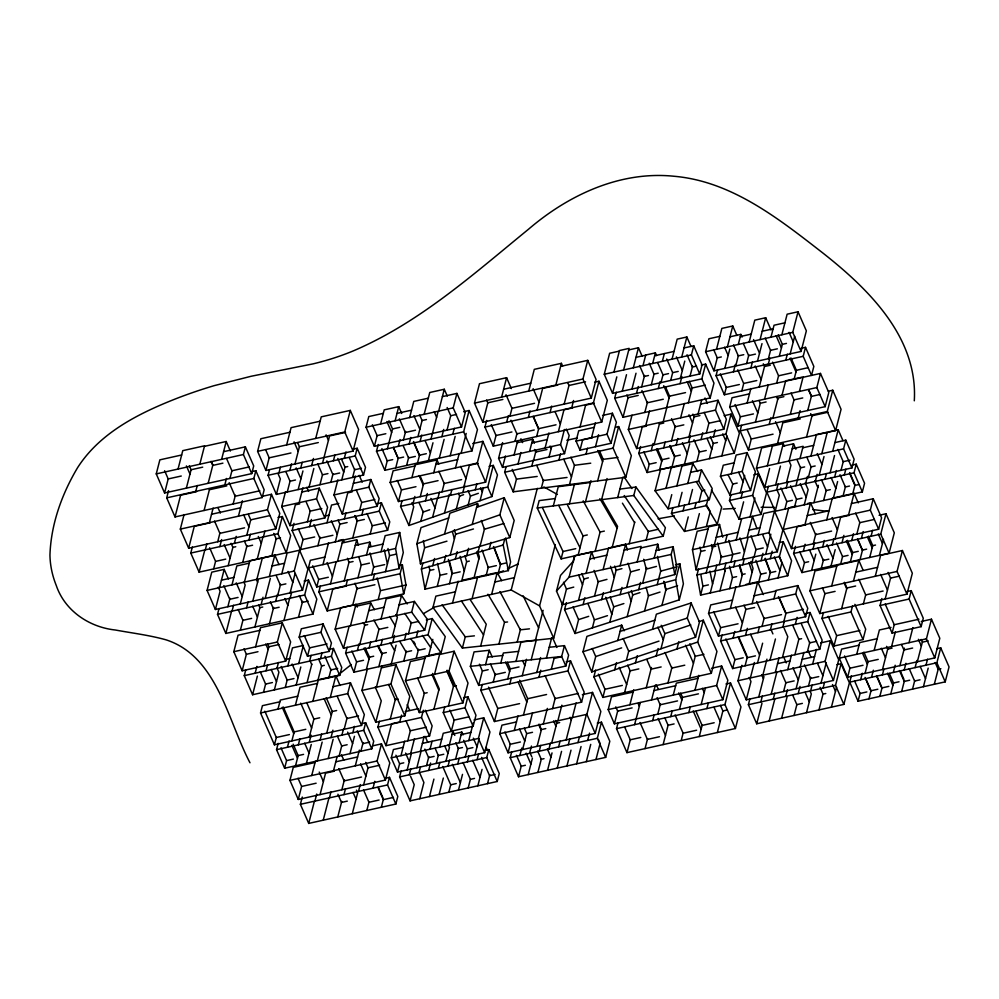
<?xml version="1.0" encoding="UTF-8"?>
<svg xmlns="http://www.w3.org/2000/svg" width="999" height="999" viewBox="0 0 999 999"><rect width="100%" height="100%" fill="white"/><g stroke="black" fill="none" stroke-linecap="round" stroke-linejoin="round"><path stroke-width="1.5" d="M223.589 451.685L245.379 446.84L253.709 465.921L251.736 473.613L164.585 492.994L156.256 473.901L159.865 459.84L181.656 454.995M164.585 492.994L168.194 478.933L164.623 470.741M251.486 471.69L255.844 470.716L264.173 489.797L262.175 497.564L175.025 516.945L166.708 497.852L168.569 490.621M178.047 469.055L182.767 450.649L204.558 445.804L199.825 464.21M175.025 516.945L180.607 495.229L196.591 491.67M186.363 488.149L191.096 469.742L189.31 465.646M262.737 496.228L271.453 494.293L279.782 513.386L275.811 528.821L188.661 548.201L180.332 529.108L184.078 514.547M195.754 491.396L197.278 485.477M188.661 548.201L194.281 526.348L210.252 522.789M208.154 483.304L212.887 464.897L211.688 462.162M277.984 517.494L282.342 516.533L290.672 535.614L286.263 552.772L199.113 572.152L190.784 553.071L192.332 547.065M204.083 510.489L209.653 488.761M221.616 459.365L226.211 441.496L204.42 446.341M209.39 522.652L213.124 508.079M199.113 572.152L204.508 551.161M205.307 549.837L206.855 543.806M224.8 484.94L226.461 478.471M229.945 478.459L231.918 470.766L226.561 458.504M217.72 541.733L219.955 532.991M281.78 573.788L287.113 552.984L299.563 550.212L307.892 569.305L302.547 590.109L215.397 609.49L207.08 590.409L211.763 572.152L224.213 569.38L228.371 578.921M213.636 568.918L215.572 561.388L209.628 547.752M219.842 546.603L221.641 539.56M251.736 473.613L243.406 454.52L245.379 446.84M233.129 504.02L235.414 495.142M219.53 587.637L224.213 569.38M238.436 516.196L242.395 500.761M215.397 609.49L220.092 591.233L218.306 587.15M228.159 565.696L232.867 547.377L231.081 543.294M315.709 438.436L321.241 416.858L350.299 410.402L358.616 429.495L353.084 451.073L265.934 470.454L257.605 451.361L260.851 438.736L289.897 432.28M234.365 543.381L236.176 536.338M304.133 581.056L308.491 580.094L316.82 599.175L312.999 614.06L225.849 633.441L217.52 614.36L219.018 608.553M262.175 497.564L253.858 478.471L255.844 470.716M231.98 584.865L236.838 565.933L249.288 563.174M227.847 606.718L230.02 598.301M246.765 535.277L250.724 519.842L248.351 514.385M265.934 470.454L269.168 457.829L265.609 449.637M242.695 562.462L247.028 545.566M248.888 540.147L250.387 534.328M225.849 633.441L231.443 611.65M232.055 611.126L233.541 605.319M353.097 449.15L357.18 448.251L365.509 467.332L363.524 475.024L276.386 494.405L268.057 475.312L269.493 469.692M244.43 582.092L249.9 560.764L274.837 555.107L278.996 564.647M240.297 603.958L245.167 585.027L243.968 582.305M275.811 528.821L267.482 509.727L271.453 494.293M278.946 472.889L280.394 467.27M257.218 559.228L262.812 537.412M286.651 444.905L291.084 427.659L320.13 421.203M255.594 646.852L260.514 627.684L282.305 622.839L290.634 641.932L285.714 661.088L242.133 670.791L233.816 651.698L238.049 635.214L259.827 630.369M263.411 536.913L264.91 531.093M240.372 630.219L242.982 620.042M246.578 607.904L248.102 601.96M276.386 494.405L280.344 478.946L277.972 473.501M256.88 579.333L262.387 557.879M252.747 601.186L258.229 579.845M289.835 470.467L291.571 463.748M301.848 492.057L319.28 488.174L327.61 507.267L324.875 517.907L290.01 525.661L281.693 506.568L285.514 491.695M287.275 491.983L290.16 480.744M294.98 463.986L299.4 446.753L297.627 442.657M242.133 670.791L246.366 654.295L243.993 648.838M271.74 556.006L276.224 538.536M286.263 552.772L277.934 533.691L282.342 516.533M254.895 626.985L259.865 607.667L258.666 604.944M261.101 604.67L263.012 597.24M269.33 576.56L274.837 555.107M329.345 649.325L333.429 648.426L341.758 667.507L339.735 675.361L252.585 694.742L244.256 675.649L245.729 669.917M265.197 598.413L270.342 578.396M300.736 468.044L302.21 462.312M298.164 489.56L302.947 470.954M290.01 525.661L295.367 504.832L299.725 503.858M255.157 673.226L256.918 666.358M299.113 502.697L302.934 487.812M377.073 503.746L381.431 502.784L389.76 521.865L387.612 530.232L300.462 549.612L292.133 530.531L293.981 523.339M269.43 623.751L273.626 607.404M275.624 601.435L277.397 594.517M277.647 595.654L280.594 584.203M252.585 694.742L257.38 676.098M311.626 465.621L313.474 458.454M309.066 487.137L313.848 468.494M263.923 665.946L268.843 646.778L267.657 644.055M266.046 670.804L267.557 664.934M302.547 590.109L294.23 571.028L299.563 550.212M263.486 692.319L265.697 683.716M307.442 521.778L310.177 511.138L306.019 501.598M322.527 463.199L329.57 435.951L345.554 432.392M300.462 549.612L303.047 539.56L298.289 528.646M285.714 661.088L277.385 642.007L282.305 622.839M290.097 592.882L295.067 573.563M283.953 620.529L289.56 598.676M333.042 686.688L350.474 682.816L364.348 714.635L361.576 725.424L274.425 744.804L260.552 712.986L262.425 705.669L279.857 701.798M290.147 598.214L291.683 592.257M319.955 484.715L322.527 474.675M324.875 517.907L316.546 498.813L319.28 488.174M309.565 526.648L311.413 519.468M276.948 668.381L278.459 662.474M274.375 689.897L278.908 672.252L277.123 668.169M333.416 460.776L334.865 455.144M381.044 551.71L385.164 535.676L399.687 532.455L403.296 552.584L399.175 568.618L316.745 586.95L308.429 567.869L310.364 560.302L324.887 557.08M330.844 482.292L333.029 473.788M353.084 451.073L344.755 431.98L350.299 410.402M298.476 617.295L302.585 601.273M312.999 614.06L304.67 594.979L308.491 580.094M317.894 545.741L320.105 537.112M287.837 665.958L292.482 647.876L303.371 645.454L298.726 663.536M277.984 709.115L280.294 700.087L297.727 696.216M353.384 483.366L370.816 479.495L379.145 498.576L377.16 506.281L342.307 514.035L333.978 494.942L337.862 479.832M326.998 522.777L331.543 505.057L338.811 503.446M285.264 687.474L287.163 680.094L281.219 666.458M344.305 458.354L345.954 451.948M299.176 637.162L301.336 628.771L323.114 623.925L331.443 643.006L329.283 651.398L307.505 656.243L299.176 637.162L320.966 632.317L323.114 623.925M341.745 479.87L345.005 467.182L341.433 459.003M274.425 744.804L276.311 737.487L264.847 711.201M316.745 586.95L318.693 579.395L312.749 565.759M322.952 564.635L328.571 542.719M361.563 723.613L365.646 722.702L373.726 741.233L371.778 748.813L284.628 768.206L276.548 749.675L278.172 743.343M399.375 565.509L402.385 564.835L405.994 584.977L403.696 593.893L327.197 610.913L318.868 591.82L320.367 586.001M296.166 685.052L300.811 666.97M363.524 475.024L355.207 455.931L357.18 448.251M342.307 514.035L347.739 492.882L352.098 491.908M335.327 541.858L339.872 524.15L338.087 520.054M352.635 477.447L354.807 468.993M442.395 396.628L456.918 393.394L465.247 412.475L461.526 426.948L374.375 446.328L366.059 427.247L368.793 416.558L383.316 413.336M307.505 656.243L309.653 647.851L304.308 635.576M295.404 705.244L300.025 687.262L317.457 683.391M351.411 491.071L355.282 475.961M344.43 518.893L345.941 512.999M287.45 747.252L289.073 740.921M309.628 661.113L311.101 655.369M330.494 583.903L336.114 561.987M337.475 561.401L343.107 539.485L344.068 542.27M284.628 768.206L286.576 760.614L280.981 747.789M291.858 740.933L294.181 731.905L283.316 707.005M307.055 682.629L311.85 663.935M327.197 610.913L332.804 589.073L346.303 586.076M374.375 446.328L377.123 435.651L372.365 424.737M380.582 424.013L384.215 409.865L398.738 406.643L401.71 413.461M298.339 744.829L299.837 739.01M320.517 658.691L321.978 652.996M372.764 745.816L381.481 743.88L389.81 762.961L385.414 780.069L298.264 799.45L289.935 780.369L293.281 767.357L315.072 762.512M359.727 510.152L361.713 502.46L356.356 490.184M352.747 537.986L357.305 520.267M295.529 765.783L298.139 755.594L293.169 744.193M463.673 411.725L469.118 410.514L477.447 429.607L471.978 450.899L384.827 470.292L376.498 451.198L378.234 444.455M317.944 680.207L321.641 665.834M312.837 701.36L318.406 679.695M344.23 580.844L349.101 561.85M377.16 506.281L368.843 487.187L370.816 479.495M361.863 515.022L363.311 509.378M351.998 558.179L356.718 539.772L342.195 543.006M345.954 585.801L347.49 579.807M399.113 604.832L414.41 601.423L427.46 619.467L424.712 630.182L343.494 648.251L335.164 629.158L340.634 607.817L355.944 604.42L357.267 607.117M309.29 737.05L313.898 719.08L306.656 702.484M309.228 742.407L311.089 735.152M339.735 675.361L331.406 656.268L333.429 648.426M306.418 763.348L311.263 744.492M387.4 448.776L392.532 428.958L388.973 420.779M328.846 677.784L331.044 669.23M395.104 420.779L398.738 406.643M298.264 799.45L301.611 786.45L298.039 778.271M384.827 470.292L387.25 460.839L381.905 448.563M357.967 577.784L361.251 564.984L358.691 556.58M385.127 778.308L389.485 777.347L397.814 796.428L395.866 804.033L308.716 823.413L300.387 804.32L302.26 797.04M370.179 534.103L372.352 525.636M352.697 605.232L357.18 587.774M366.521 554.944L369.817 542.145L355.282 545.367M330.269 697.489L335.839 675.811L319.855 679.37M343.494 648.251L348.963 626.91M320.13 739.984L321.653 734.053M387.612 530.232L379.283 511.151L381.431 502.784M311.725 775.524L315.397 761.201M350.462 625.761L355.944 604.42M317.307 760.926L322.153 742.07M398.289 446.353L400.05 439.523M426.311 619.88L432.205 618.568L445.254 636.613L441.083 652.822L353.933 672.202L345.617 653.109L347.128 647.19M472.689 443.618L482.867 441.358L491.183 460.452L485.614 482.155L398.464 501.535L390.134 482.455L393.119 470.829L414.91 465.984M326.723 733.179L332.28 711.5L326.248 697.677M395.729 467.869L398.176 458.304L393.419 447.402M403.434 439.872L405.606 431.381M409.627 417.557L413.773 401.423L428.296 398.189M371.703 574.737L373.888 566.196M308.716 823.413L314.323 801.56M314.91 801.086L316.733 794.03M331.019 737.562L332.917 730.144M373.027 579.782L374.563 573.788M328.209 758.503L333.154 739.235M409.19 443.931L410.851 437.425M320.055 794.605L325.562 773.139L334.278 771.203M357.392 650.499L359.141 643.668M359.727 644.63L364.847 624.725M365.759 622.352L370.729 602.996L355.432 606.393M361.576 725.424L347.702 693.606L350.474 682.816M406.618 465.447L408.716 457.242M353.933 672.202L356.593 661.837L351.835 650.936M398.464 501.535L401.448 489.922L397.277 480.382M417.957 436.638L422.09 420.517L419.717 415.06M341.908 735.139L343.394 729.345M489.135 466.321L493.294 465.397L497.452 474.937L491.895 496.565L408.916 525.499L400.587 506.406L402.06 500.661M424.15 414.323L429.757 392.495L444.28 389.26L447.252 396.079M333.516 770.679L337.187 756.355M344.143 729.295L347.115 717.744M378.196 599.562L380.507 590.584M385.439 571.678L389.56 555.644L387.987 548.513M339.098 756.081L341.77 745.704M420.079 441.508L421.753 435.002M323.239 820.179L328.846 798.326M329.445 797.864L330.931 792.057M411.925 477.609L415.209 464.785L437 459.94L438.786 464.036M369.155 647.876L370.666 642.02M399.175 568.618L395.579 548.488L399.687 532.455M417.507 463.024L419.518 455.207L413.574 441.57M366.383 669.43L369.543 657.155L365.035 647.689M381.381 667.894L395.904 664.672L409.79 696.49L404.832 715.808L375.774 722.265L361.9 690.446L367.395 669.055M381.056 618.955L386.226 598.838L401.523 595.441L407.167 603.958M375.974 641.021L379.033 629.108M352.809 732.717L354.433 726.385M413.037 503.633L414.885 496.453M350 753.658L354.458 736.3M430.969 439.085L438.086 411.576M408.916 525.499L413.711 506.818L411.925 502.722M438.673 411.089L444.28 389.26M341.845 789.759L344.418 779.744M380.931 645.254L382.442 639.397M428.409 460.601L432.979 442.782M403.696 593.893L400.099 573.751L402.385 564.835M337.762 816.945L341.758 801.41M420.254 496.69L423.539 483.878L419.98 475.699M343.968 794.63L345.492 788.686M378.833 666.658L382.217 653.496L378.072 645.441M371.778 748.813L363.698 730.294L365.646 722.702M355.307 765.833L359.328 750.149M376.423 687.225L381.918 665.834M360.889 751.236L363.112 742.557M425.487 500.874L427.372 493.506M441.87 436.663L443.718 429.433M396.366 615.546L401.523 595.441M420.766 521.366L423.351 511.301M433.716 472.764L437 459.94M392.22 637.412L397.39 617.295L395.791 614.66M476.598 507.342L504.258 497.702L514.185 520.479L509.79 537.587L420.479 563.886L416.87 543.743L421.016 527.609L448.676 517.969M439.298 458.166L444.118 439.385M447.003 430.182L450.736 415.621M392.707 642.632L394.568 635.439M461.526 426.948L453.209 407.867L456.918 393.394M352.285 813.723L357.642 792.894L356.443 790.159M375.774 722.265L381.268 700.873L375.237 687.05M358.491 791.395L360.252 784.552M391.283 663.898L396.091 645.167M452.759 434.24L454.283 428.296M425.299 710.252L432.142 725.923L429.558 735.963L385.976 745.666L377.897 727.135L379.395 721.29M363.624 784.914L368.019 767.806L365.646 762.362M420.479 563.886L424.625 547.752L423.339 540.559M432.617 517.232L437.537 498.076M437.937 498.101L439.448 492.207M404.832 715.808L390.946 683.99L395.904 664.672M450.187 455.744L455.157 436.426M505.719 537.899L510.576 562L508.354 570.616L425 589.16L421.391 569.018L422.877 563.249M442.033 491.845L444.23 483.304M404.483 640.022L406.206 633.304M424.712 630.182L411.663 612.15L414.41 601.423M408.466 633.791L411.413 622.302M385.414 780.069L377.085 760.988L381.481 743.88M403.733 661.126L406.331 651.036M471.978 450.899L463.648 431.818L469.118 410.514M366.82 810.489L369.106 801.56M390.297 719.043L395.429 699.075M373.014 788.174L374.775 781.318M455.494 467.919L459.215 453.446M444.48 513.099L449.3 494.343M425 589.16L429.807 570.404L429.046 566.096M385.976 745.666L391.608 723.763L400.324 721.827M461.088 453.321L466.196 433.441M450.387 495.329L451.873 489.56M432.717 565.696L434.565 558.491M560.626 366.383L587.737 360.352L596.066 379.445L591.283 398.089L482.829 422.215L474.5 403.121L479.483 383.716L506.605 377.684L511.363 388.599M416.258 637.399L417.982 630.681M439.61 654.482L454.133 651.248L468.019 683.066L462.924 702.884L419.355 712.574L405.469 680.756L410.402 661.55L424.937 658.316M444.53 534.103L449.9 513.211L477.559 503.571L478.608 506.481M399.687 722.289L401.536 715.109M416.183 658.353L418.531 649.213M474.063 719.954L483.741 717.794L489.947 732.017L484.64 752.672L397.49 772.052L391.283 757.829L393.419 749.537L403.097 747.389M456.331 508.966L459.665 495.979M437.225 586.438L440.184 574.9M444.031 562.375L445.816 555.394M381.343 807.254L383.454 799.038M562.912 602.372L553.696 638.249L462.387 648.076L432.967 607.404L435.851 596.153L455.407 591.808M463.823 487L469.405 465.297L478.121 463.349M395.866 804.033L387.537 784.939L389.485 777.347M462.837 492.569L464.672 485.389M441.083 652.822L428.034 634.777L432.205 618.568M482.829 422.215L487.812 402.797L486.625 400.075M450.249 555.119L455.619 534.228L454.395 529.72M420.005 677.534L425.312 656.842L439.835 653.608L434.528 674.3M594.642 382.217L598.975 381.243L607.305 400.337L601.723 422.053L493.281 446.166L484.952 427.085L486.663 420.417M400.974 755.669L404.707 741.146M397.49 772.052L399.625 763.76L395.904 755.232M485.614 482.155L477.285 463.074L482.867 441.358M428.633 655.581L432.804 639.372M468.194 504.832L470.442 496.066L468.056 490.621M407.767 740.821L410.389 730.594M455.344 559.053L457.242 551.635M484.652 750.499L488.811 749.575L499.263 773.526L497.215 781.493L410.065 800.873L399.612 776.91L401.123 771.028M449.45 583.716L452.322 572.539M475.287 489.797L476.785 483.953M419.355 712.574L424.288 693.356L417.644 678.146M501.61 397.09L506.605 377.684M410.651 753.521L414.485 738.623M407.18 769.892L411.276 753.92M429.558 735.963L421.478 717.444L423.314 710.264M472.202 524.463L477.559 503.571M452.522 603.059L458.141 581.193M493.281 446.166L496.016 435.502L491.258 424.6M409.303 774.762L410.814 768.88M480.044 500.699L483.379 487.724M466.658 555.744L468.556 548.314M461.675 581.006L466.633 561.7L464.935 555.856M491.895 496.565L487.737 487.025L493.294 465.397M420.342 751.373L424.163 736.463M416.858 767.744L421.066 751.348M506.643 422.252L508.354 415.596M410.065 800.873L414.223 784.69L410.527 776.235M433.878 709.34L439.185 688.661L432.555 673.438M566.333 429.058L569.155 435.527L564.51 453.608L502.534 467.395L498.588 458.329L502.622 442.594M509.94 416.183L511.963 408.329L506.006 394.705M418.981 772.602L420.479 766.782M477.972 552.422L479.807 545.292M480.019 546.353L484.615 528.446M462.924 702.884L449.051 671.066L454.133 651.248M430.02 749.213L432.067 741.258M473.901 578.284L479.395 556.893L477.584 551.261M502.534 467.395L505.482 455.944M426.548 765.584L428.833 756.643M419.742 798.713L423.901 782.529L419.605 772.664M472.077 598.713L477.697 576.835L462.649 580.182M615.634 427.247L618.643 426.573L631.343 455.694L625.811 477.26L513.199 491.833L504.657 472.265L506.106 466.62M463.524 697.714L467.869 696.753L475.961 715.272L473.126 726.273L451.348 731.118L443.269 712.599L444.68 707.092M428.671 770.454L430.581 763.011M514.972 441.346L517.02 433.354M462.387 648.076L465.272 636.825L442.095 604.782M528.733 391.071L534.303 369.343L561.413 363.324L562.612 366.046M448.401 706.118L453.708 685.426M489.285 549.1L491.021 542.332M514.085 454.895L517.757 440.584M439.71 747.065L443.244 733.278L452.922 731.131L454.782 735.401M509.79 537.587L499.862 514.822L504.258 497.702M436.226 763.436L438.274 755.469L435.164 748.363M429.433 796.565L433.916 779.095M486.126 575.561L488.324 567.007M528.334 417.432L530.019 410.876M438.349 768.306L439.885 762.337M518.031 463.948L520.966 452.497M451.348 731.118L454.17 720.117L449.812 710.139M513.199 491.833L516.458 479.133L512.187 469.355M449.388 744.904L452.922 731.131M445.904 761.275L449.45 747.502L448.201 744.655M549.225 647.277L564.447 645.641L568.606 655.182L565.821 666.033L478.671 685.414L470.354 666.333L474.05 651.91L489.273 650.274L492.207 657.005M537.05 410.152L542.632 388.436L557.692 385.09M439.11 794.405L443.319 778.046M508.354 570.616L503.196 545.017L504.67 539.273M491.645 594.355L497.252 572.514L501.623 580.706M448.027 766.146L449.562 760.177M498.351 572.839L500.561 564.223L494.168 547.464M529.57 451.448L532.704 439.26L517.207 442.707M480.644 646.116L486.263 624.25L470.067 599.45M473.126 726.273L465.047 707.754L467.869 696.753M536.663 436.526L538.673 428.658L533.329 416.383M459.078 742.756L461.813 732.092L452.122 734.253M455.594 759.128L458.416 748.101M531.78 466.233L533.416 459.84M533.528 460.502L535.951 451.036M448.801 792.257L450.711 784.802L442.719 766.483M457.717 763.998L459.19 758.253M478.671 685.414L482.38 670.991L479.408 664.185M555.844 385.04L561.413 363.324M550.024 412.612L551.71 406.056M485.564 664.697L489.273 650.274M566.171 661.837L570.529 660.863L584.165 692.12L581.58 702.16L494.43 721.54L480.794 690.284L482.292 684.477M468.756 740.596L473.301 722.901M465.272 756.967L467.37 748.838L463.648 740.296M545.067 448.002L548.938 432.929M458.479 790.097L462.512 774.387M432.967 607.404L511.201 590.009L537.3 488.374M467.395 761.837L468.931 755.868M498.913 644.143L504.532 622.277L487.949 594.243M549.013 457.055L551.723 446.503M541.358 488.186L543.531 479.732M619.867 489.098L635.951 487.025L665.384 527.697L663.199 536.188L561.113 558.891L537.25 508.004L539.148 500.624L555.232 498.538M564.173 404.12L569.005 385.302M484.64 752.672L478.434 738.448L483.741 717.794M493.194 682.192L495.417 673.538M474.962 754.819L479.12 738.598M558.354 431.693L563.96 409.815L572.639 407.892M468.169 787.949L470.379 779.345L462.999 762.437M500.786 663.049L503.371 652.996L518.581 651.36M477.085 759.69L478.621 753.721M564.51 453.608L560.551 444.555L564.423 429.483M571.715 407.779L573.588 400.487M558.891 460.202L560.526 453.821M477.847 785.801L482.067 769.367M494.43 721.54L497.789 708.466L488.499 687.15M591.283 398.089L582.954 379.008L587.737 360.352M497.215 781.493L486.763 757.529L488.811 749.575M507.729 678.958L510.302 668.905L507.417 662.275M517.17 642.182L520.541 629.07M553.334 505.919L558.266 486.725L590.459 482.467M509.852 683.828L511.376 677.871M516.008 661.413L520.991 641.995L536.213 640.347M582.342 694.68L592.519 692.407L600.836 711.5L595.217 733.416L508.066 752.796L499.737 733.703L501.923 725.174L516.458 721.952M487.537 783.641L489.835 774.687M602.559 415.434L612.424 413.236L616.371 422.302L610.988 443.281L580.007 450.162L576.048 441.108L578.696 430.819L594.18 427.372M580.044 426.873L585.651 404.995M569.505 484.54L574.45 465.297L570.904 457.18M553.696 638.249L539.572 605.869L555.307 544.592M580.007 450.162L582.642 439.885L592.507 437.687M522.252 675.724L526.473 659.29M601.723 422.053L593.406 402.959L598.975 381.243M569.418 503.833L574.375 484.552M535.439 640.209L543.106 610.314M684.053 347.952L693.743 345.791L702.06 364.885L699.725 373.976L612.574 393.356L604.258 374.275L609.64 353.271L619.33 351.111M531.218 659.777L536.438 639.447M508.066 752.796L510.252 744.267L504.907 731.992M514.26 730.481L517.994 715.971M586.001 454.17L587.524 448.251M591.545 437.662L595.392 422.677M597.315 723.114L601.473 722.19L609.802 741.27L605.669 757.367L518.518 776.747L510.189 757.667L511.738 751.635M561.113 558.891L563.011 551.51L542.37 507.504M523.476 715.084L527.684 698.701L519.63 680.232M656.131 550.461L673.151 546.678L676.76 566.82L674.762 574.575L562.449 604.732L556.493 591.096L560.526 575.424L573.101 561.463M536.775 672.502L540.609 657.554M613.935 372.115L619.48 350.537L629.158 348.376L623.613 369.967M595.491 446.715L598.576 434.74M538.898 677.359L540.734 670.192M612.574 393.356L616.82 376.86M519.867 755.506L521.79 748.064M585.514 501.76L590.933 480.631M522.589 749.562L526.685 733.603L524.313 728.146M546.441 658.129L551.66 637.812M528.783 727.247L532.517 712.737M701.286 365.047L705.644 364.073L713.973 383.154L710.177 397.927L623.026 417.307L614.697 398.226L616.246 392.195M556.493 591.096L569.08 577.135L574.575 555.731L591.583 551.947L594.23 559.065M573.276 562.025L574.8 556.043M562.449 604.732L566.47 589.06L563.498 582.242M518.518 776.747L521.216 766.208L516.458 755.294M610.988 443.281L607.03 434.215L612.424 413.236M578.134 555.107L583.054 535.901L567.22 504.483M675.511 564.86L679.795 563.711L683.391 583.853L679.283 599.85L574.999 633.503L564.572 609.59L566.358 602.647M597.664 480.906L603.196 459.34L599.512 450.899M622.265 391.208L626.498 374.7M529.557 753.358L531.431 746.053M551.298 669.268L554.283 657.654M528.196 774.6L532.405 758.204M633.304 367.807L638.448 347.752L628.771 349.912M625.811 477.26L613.111 448.139L618.643 426.573M537.112 746.34L541.421 729.57L539.035 724.113M543.319 724.013L547.327 708.403M601.598 499.675L607.017 478.546M565.821 666.033L561.663 656.493L564.447 645.641M623.026 417.307L628.059 397.702L626.873 394.98M631.942 389.048L636.013 373.226M539.235 751.198L540.734 745.354M578.496 600.424L583.99 579.02L581.768 573.538M586.088 573.351L591.583 551.947M552.534 708.616L555.207 698.201M537.887 772.439L541.321 759.028M595.142 551.323L600.087 532.03L604.345 531.093M642.981 365.659L645.716 355.032L655.394 352.884L656.58 355.607M636.488 393.381L638.261 386.476M574.999 633.503L578.571 619.605L573.039 606.955M583.091 604.607L584.877 597.664M700.586 404.145L718.006 400.262L726.335 419.355L723.813 429.183L636.663 448.563L628.334 429.483L632.017 415.159M581.58 702.16L567.944 670.903L570.529 660.863M641.633 386.9L644.567 375.437M548.926 749.05L550.412 743.256M551.635 743.106L556.743 723.226L555.556 720.504M557.842 720.791L561.85 705.169M547.564 770.291L552.035 752.896M617.682 497.589L622.926 477.185M652.672 363.499L655.394 352.884M594.53 596.116L598.226 581.73L594.005 570.354M603.109 569.567L608.641 547.976M652.484 629.32L656.368 614.173L691.133 602.959L699.462 622.04L695.579 637.187L591.77 671.94L582.966 651.76L586.913 636.375L621.678 625.149L624.138 630.819M651.311 384.74L654.033 374.126L658.191 373.201M558.603 746.89L560.089 741.133M644.817 412.462L647.527 401.91M636.663 448.563L642.182 427.085L646.54 426.111M612.162 547.539L617.582 526.411L601.91 499.488M592.382 627.896L594.517 619.555M557.242 768.131L561.563 751.335M724.125 415.684L731.043 414.148L739.372 433.241L734.265 453.134L647.115 472.527L638.786 453.434L640.571 446.503M645.766 425.599L649.562 410.826M662.349 361.351L664.347 353.571M601.61 599.625L603.408 592.607M566.171 739.872L571.665 718.456M572.365 717.557L576.111 702.946M658.279 388.536L660.052 381.63M661.001 382.592L663.036 374.625M568.294 744.742L569.767 738.973M663.199 536.188L633.778 495.504L635.951 487.025M610.576 591.808L616.121 570.217L614.722 566.046M566.933 765.983L571.003 750.137M672.04 359.19L677.185 339.148L686.862 336.988L691.033 346.528M591.77 671.94L595.716 656.555L592.195 648.488M620.117 565.784L625.661 544.193L610.064 547.664M651.236 450.661L653.071 443.494M699.15 621.578L703.308 620.192L716.945 651.448L711.325 673.301L602.884 697.427L593.893 676.81L595.629 670.017M654.095 444.692L659.602 423.201M647.115 472.527L649.25 464.198L643.893 451.923M670.679 380.432L672.677 372.652L678.209 371.428M577.971 742.594L579.52 736.563M629.17 543.756L634.79 521.89M609.765 622.29L613.736 606.83L610.164 596.915M580.694 736.65L586.313 714.735M595.217 733.416L586.888 714.322L592.519 692.407M666.608 407.617L669.542 396.153L665.384 386.613M663.199 421.728L666.982 406.955M576.61 763.835L581.056 746.528M620.129 594.655L621.99 587.412M681.718 357.043L686.862 336.988M626.623 587.499L630.694 571.665M680.356 378.284L684.777 361.089M587.649 740.434L589.535 733.116M680.069 383.691L681.905 376.523M663.686 447.902L665.159 442.157M659.565 469.755L662.137 459.715L657.379 448.801M690.609 472.365L701.51 469.942L712.2 488.511L709.34 499.637L668.119 508.803L655.069 490.771L660.539 469.505L671.428 467.082L665.971 488.349M637.137 562L641.133 546.391L624.125 550.174M586.301 761.675L590.734 744.38M602.884 697.427L604.969 689.273L598.376 674.163M617.719 640.534L621.678 625.149M699.725 373.976L691.408 354.882L693.743 345.791M646.178 539.972L648.426 531.218M671.528 440.809L675.312 426.049M627.147 616.67L632.717 594.954L631.318 590.546M690.047 376.123L692.619 366.109M614.647 669.854L616.508 662.599M605.669 757.367L597.34 738.286L601.473 722.19M680.631 417.844L684.303 403.509M638.648 589.672L640.509 582.429M711.513 668.269L721.628 666.021L727.834 680.244L722.839 699.687L614.397 723.813L608.191 709.59L611.45 696.89L633.141 692.07M676.136 445.129L677.846 438.474M595.978 759.527L600.112 743.431L598.326 739.335M672.015 466.983L674.737 456.343L669.979 445.442M688.386 402.772L692.182 387.999L689.21 381.193M642.669 583.191L646.678 567.582M626.373 660.351L628.883 650.561M781.855 334.765L787.137 314.198L798.039 311.775L806.355 330.856L801.073 351.436L713.923 370.816L705.606 351.735L708.928 338.761L719.829 336.338M654.145 558.216L657.754 544.18L640.734 547.964M668.119 508.803L671.765 494.63M710.177 397.927L701.847 378.846L705.644 364.073M614.397 723.813L617.657 711.113L615.796 706.842M688.948 436.938L694.105 416.87L692.919 414.135M644.53 611.063L648.613 595.142M676.86 485.926L682.155 465.309L671.266 467.732M688.586 442.357L690.309 435.639M624.575 692.594L630.157 670.841L627.672 665.159M711.413 489.96L721.653 507.13L717.282 524.15L684.502 531.443L671.453 513.411L672.939 507.592M725.986 683.99L730.506 682.979L740.958 706.942L735.414 728.508L626.96 752.634L616.52 728.683L617.981 722.976M684.465 464.21L689.697 443.806M698.051 413.973L701.735 399.637M635.414 662.899L637.275 655.656M716.495 349.313L721.865 328.409L732.754 325.986L736.925 335.527M657.167 584.69L660.876 570.454M678.421 506.518L682.067 492.332M713.923 370.816L717.257 357.854L713.686 349.675M629.882 704.77L633.716 689.822M687.749 483.504L692.856 463.623L681.967 466.046M749.475 393.856L732.042 397.739L729.682 406.943L738.011 426.024L825.162 406.643L828.795 392.507L820.466 373.426L724.375 394.767L716.046 375.686L717.557 369.817M674.762 574.575L671.166 554.433L673.151 546.678M701.036 439.585L702.809 432.667M683.054 510.826L684.552 505.007M696.915 461.451L699.525 451.248M727.384 346.89L732.754 325.986M661.9 605.456L666.008 589.46L664.323 582.042M706.38 433.067L708.953 423.027M688.723 504.22L692.507 489.498M724.824 368.394L729.807 348.988M626.96 752.634L630.257 739.797L624.725 727.122M634.59 724.662L640.297 702.547M723.813 429.183L715.484 410.102L718.006 400.262M684.502 531.443L688.236 516.895M709.34 499.637L698.651 481.081L701.51 469.942M646.266 687.774L651.473 667.469M656.168 655.956L658.079 648.526M679.283 599.85L675.686 579.707L679.795 563.711M694.655 508.241L696.116 502.572M713.486 436.825L715.309 429.707M724.375 394.767L726.261 387.437L720.316 373.801M738.286 344.468L740.871 334.378L729.982 336.8M709.365 458.678L713.274 443.444L710.301 436.625M660.976 648.763L664.859 633.628L661.226 625.287M699.038 501.935L701.947 490.571M733.478 371.803L735.364 364.473M735.714 365.971L738.398 355.519M651.573 699.937L655.406 685.002M695.429 529.02L699.375 513.611M758.029 535.114L763.573 513.523L774.5 511.088L782.829 530.182L777.284 551.773L696.066 569.83L692.457 549.7L697.19 531.281L708.116 528.858M717.282 524.15L706.256 505.669L708.079 498.576M749.175 342.033L754.794 320.155L765.696 317.732L771.041 329.995M645.042 748.613L647.602 738.636M734.265 453.134L725.936 434.053L731.043 414.148M652.659 720.641L654.195 714.685M721.815 455.906L726.922 436.001M746.615 363.549L748.825 354.907M657.767 714.16L660.451 703.708M706.355 526.585L710.364 510.976M741.807 390.896L743.718 383.454L756.792 380.544M696.066 569.83L700.786 551.423L700.024 547.102M731.33 473.813L736.151 455.044L747.04 452.622L755.369 471.703L750.549 490.472L729.944 495.054L720.429 476.236L723.264 465.234L734.153 462.812M667.956 682.954L671.99 667.232M676.935 649L678.845 641.57M703.383 547.265L708.616 526.885L719.542 524.463L722.727 537.212M779.32 542.569L783.241 541.695L791.57 560.789L787.736 575.724L700.586 595.104L696.977 574.974L698.526 568.98M750.911 367.932L752.434 361.975M695.579 637.187L687.25 618.094L691.133 602.959M738.011 426.024L740.371 416.82L735.027 404.558M760.077 339.61L765.696 317.732M757.504 361.126L762 343.619M747.115 403.059L750.848 388.536M828.396 391.196L832.754 390.234L841.071 409.315L835.614 430.594L748.463 449.987L740.134 430.894L741.545 425.412M673.264 695.117L676.323 683.166L698.014 678.346M700.586 595.104L702.896 586.126L700.836 574.612M706.143 572.927L712.899 546.878L715.796 546.228M663.111 744.592L668.081 725.262L665.009 718.219M714.322 544.83L719.542 524.463M670.741 716.62L672.265 710.676M729.944 495.054L732.766 484.065L728.009 474.65M770.966 337.187L774.038 325.237L784.927 322.814M753.833 474.85L758.179 473.888L766.508 492.969L761.001 514.435L739.135 519.293L729.47 500.511L730.956 494.692M759.24 387.025L764.497 366.508L763.311 363.786M768.393 358.703L770.641 349.95M679.457 709.34L682.529 697.389L680.669 693.119M768.343 364.061L769.854 358.166M715.296 570.891L716.77 565.184M711.325 673.301L697.702 642.045L703.308 620.192M710.264 592.956L715.321 573.251L714.735 570.392M750.549 490.472L742.22 471.391L747.04 452.622M689.635 678.134L695.254 656.268L689.809 643.793M755.444 422.152L760.289 403.259L759.103 400.537M748.463 449.987L751.273 439.023L747.115 429.483M719.268 564.672L721.515 555.943M725.249 542.407L727.21 534.727L738.149 532.305M773.913 598.826L776.061 590.421L797.851 585.576L807.766 608.316L805.619 616.708L718.468 636.101L708.541 613.361L710.714 604.932L732.492 600.087M740.247 492.769L744.692 475.449M764.547 399.188L768.281 384.652M741.071 497.927L742.557 492.107M724.462 568.856L725.923 563.149M779.295 356.281L782.354 344.33L778.196 334.79M681.193 740.571L683.104 733.141L675.087 714.922M719.954 590.796L725.087 570.816M688.811 712.599L690.321 706.73M694.942 690.297L698.788 675.336M739.135 519.293L743.618 501.848M736.176 539.972L741.595 518.843M776.673 383.141L778.558 375.786L772.614 362.15M730.868 562.087L732.841 554.42L740.097 552.809M834.914 442.582L845.803 440.159L854.133 459.253L851.897 467.932L764.747 487.325L756.418 468.231L761.625 447.964L772.514 445.542L767.319 465.809M801.073 351.436L792.756 332.342L798.039 311.775M769.18 424.438L770.941 417.582M785.776 360.177L787.312 354.195M733.616 566.82L735.164 560.814M761.001 514.435L752.672 495.342L758.179 473.888M772.876 418.269L778.084 397.977L783.89 396.678M729.632 588.648L732.567 577.222M790.184 353.858L794.717 336.226M718.468 636.101L720.629 627.672L713.81 612.037M701.148 704.52L705.381 688.061M750.074 516.858L754.919 497.964M781.98 395.304L785.701 380.794L801.685 377.247M805.918 613.423L810.064 612.499L822.115 640.109L819.779 649.188L732.629 668.568L720.591 640.958L722.115 635.014M747.102 537.549L752.534 516.408L757.017 528.871M742.482 559.515L747.901 538.374M730.331 608.516L735.938 586.663M742.769 564.785L744.317 558.778M699.263 736.55L702.122 725.424L695.978 711.325M706.892 708.578L708.366 702.821M739.322 586.488L742.407 574.487L739.547 564.647M764.747 487.325L769.58 468.506M777.509 443.519L782.829 422.802L800.261 418.918M794.093 379.27L796.403 370.292L791.046 358.017M722.839 699.687L716.633 685.476L721.628 666.021M852.085 465.097L856.23 464.173L864.56 483.266L862.349 491.895L775.199 511.276L766.87 492.182L768.368 486.351M805.506 347.327L813.835 366.421L811.525 375.387L803.196 356.306L805.506 347.327L801.148 348.301M751.935 562.749L753.408 556.992M790.296 414.398L794.03 399.887L791.058 393.069M733.041 638.199L734.764 631.455M754.083 556.93L756.018 549.388M778.209 463.386L783.278 443.643L772.389 446.066M749 584.34L753.059 568.518L750.836 561.538M799.4 391.433L803.134 376.923M775.636 484.902L780.469 466.083M740.247 631.256L745.866 609.402L744.005 605.144M776.56 490.034L778.171 483.728M732.629 668.568L734.927 659.64L725.886 638.935M761.088 560.714L762.986 553.346M717.344 732.529L722.876 710.951L720.416 705.319M798.238 417.969L800.137 410.577M735.414 728.508L724.962 704.557L730.506 682.979M777.284 551.773L768.955 532.679L774.5 511.088M775.199 511.276L779.32 495.217L776.935 489.772M752.122 603.671L757.729 581.818L746.116 584.403M789.098 460.964L793.518 443.781L782.617 446.203M765.684 554.345L770.853 534.203M758.691 582.18L760.901 573.563M745.491 635.426L747.314 628.334M786.538 482.48L790.946 465.284L789.16 461.201M786.238 487.874L787.861 481.543M820.703 642.881L830.381 640.721L838.71 659.815L833.416 680.444L746.265 699.824L737.936 680.731L741.907 665.259M807.729 410.527L811.463 396.004L809.078 390.559M770.254 558.678L772.165 551.198M784.877 509.115L786.825 501.56L780.881 487.924M745.079 665.796L747.377 656.88M825.162 406.643L816.832 387.562L820.466 373.426M768.368 580.032L770.416 572.052L765.222 558.254M799.999 458.541L803.134 446.316L792.244 448.738M806.555 437.062L812.025 415.784L827.996 412.225M851.448 503.583L873.238 498.738L881.568 517.832L878.633 529.233L791.483 548.613L783.154 529.52L788.773 507.679M757.941 632.654L759.465 626.71M795.916 485.726L800.736 467.157M787.736 575.724L779.407 556.643L783.241 541.695M762.037 626.398L764.285 617.669M750.386 677.971L754.357 662.487M794.567 506.968L796.515 499.363L790.571 485.739M746.265 699.824L750.961 681.53L749.175 677.434M778.046 577.884L781.892 562.937L779.108 556.081M757.529 663.024L762.624 643.181M810.888 456.118L816.42 434.59L827.309 432.167L821.79 453.696M836.925 664.672L841.071 663.748L849.4 682.841L843.868 704.395L756.718 723.776L748.388 704.695L749.887 698.85M805.606 483.578L807.454 476.361M808.328 477.634L811.113 466.758M770.391 629.882L771.915 623.938M791.483 548.613L797.09 526.773L805.806 524.837M835.614 430.594L827.284 411.513L832.754 390.234M804.245 504.82L808.141 489.66L805.169 482.842M879.07 515.297L885.988 513.748L894.305 532.842L889.085 553.184L801.935 572.564L793.606 553.483L795.429 546.403M762.836 675.199L766.957 659.14M758.716 697.052L763.96 676.61M815.284 481.418L817.107 474.313M769.979 660.264L775.436 638.985M804.944 524.675L810.551 502.834L807.654 503.484M760.838 701.922L762.374 695.953M819.217 475.212L824.013 456.555M756.718 723.776L761.962 703.358M813.935 502.659L818.381 485.352M783.828 621.553L785.988 613.161L779.158 597.527M782.841 627.122L784.302 621.428M803.296 551.323L805.107 544.255M775.286 672.427L779.02 657.879M805.619 616.708L795.691 593.98L797.851 585.576M824.974 479.27L826.435 473.588M832.679 451.273L838.198 429.757L828.671 431.88M801.935 572.564L804.482 562.662L799.724 551.76M771.166 694.28L776.785 672.389M782.429 657.492L787.774 636.675L784.165 628.396M830.107 472.789L834.527 455.556M823.613 500.511L826.21 490.409M773.288 699.15L774.837 693.119M813.273 543.768L815.896 533.578M812.974 549.175L814.66 542.632M769.168 721.003L774.787 699.125M795.291 624.35L797.09 617.345M834.652 477.11L836.35 470.517M811.613 570.417L815.796 554.145M851.897 467.932L843.568 448.851L845.803 440.159M787.736 669.655L791.445 655.219M826.735 519.83L832.292 498.189L854.083 493.344L858.241 502.884M783.616 691.52L785.863 682.754L780.506 670.479M833.303 498.351L837.612 481.543M875.261 576.286L880.631 555.357L902.422 550.511L912.337 573.251L906.967 594.168L819.817 613.561L809.902 590.821L815.009 570.904L836.8 566.058M841.008 470.354L843.231 461.675L837.886 449.4M794.879 654.72L798.9 639.073M822.664 547.015L824.337 540.484M785.738 696.378L787.474 689.61M781.618 718.244L787.037 697.115M844.342 474.962L845.816 469.205M821.303 568.256L823.576 559.39M819.779 649.188L807.741 621.578L810.064 612.499M842.981 496.203L845.504 486.401M800.187 666.895L803.895 652.447M832.342 544.867L833.878 538.886M796.066 688.748L801.248 668.531M835.064 538.923L840.621 517.27L849.337 515.334M807.329 651.96L809.852 642.145M862.349 491.895L854.02 472.802L856.23 464.173M798.189 693.618L800.037 686.413M830.981 566.108L835.201 549.662M819.817 613.561L824.924 593.643L822.452 587.961M794.068 715.471L796.852 704.632L792.682 695.079M852.659 494.043L855.032 484.815L849.687 472.552M854.857 604.345L865.696 629.183L863.024 639.572L833.978 646.028L821.94 618.418L823.463 612.487M848.526 514.985L854.083 493.344M842.02 542.707L843.905 535.364M831.68 585.976L837.012 565.234L858.803 560.389L863.136 570.329M812.637 664.123L816.42 649.387M808.516 685.976L810.738 677.31M840.671 563.948L842.582 556.48M810.639 690.846L812.112 685.089M806.518 712.699L811.313 693.98L810.127 691.258M851.71 540.559L853.458 533.716M856.842 534.078L859.814 522.527L855.619 513.124M850.349 561.8L852.721 552.572L847.364 540.297M833.416 680.444L825.087 661.35L830.381 640.721M820.966 683.204L826.26 662.574M841.608 608.716L846.927 587.974L844.442 582.28M823.089 688.074L824.562 682.329M861.388 538.411L863.148 531.568M833.978 646.028L836.65 635.651L828.221 616.321M818.968 709.927L823.026 694.093L820.054 687.312M878.633 529.233L870.304 510.139L873.238 498.738M853.471 581.131L858.803 560.389M860.039 559.64L862.487 550.074L857.729 539.173M863.024 639.572L850.986 611.962L852.509 606.031M921.303 621.465L931.468 619.205L939.797 638.286L934.764 657.904L847.614 677.285L839.285 658.191L841.62 649.1L859.053 645.229M871.078 536.251L872.589 530.344M843.868 704.395L835.539 685.302L841.071 663.748M869.717 557.492L872.751 545.666L868.593 536.126M831.418 707.167L836.575 687.05M889.085 553.184L880.756 534.103L885.988 513.748M863.386 603.858L865.683 594.917L858.865 579.283M847.614 677.285L849.949 668.194L844.592 655.918M879.407 555.344L883.503 539.36M936.637 648.726L940.721 647.827L949.05 666.907L945.216 681.855L858.066 701.236L849.737 682.155L851.398 675.674M856.717 654.32L859.739 642.569L877.159 638.686M860.626 679.732L862.299 673.251M906.88 591.633L911.238 590.659L923.276 618.269L921.128 626.648L892.082 633.104L880.044 605.506L881.83 598.513M865.047 673.401L868.056 661.65L863.898 652.11M858.066 701.236L860.064 693.456L854.707 681.193M885.176 599.013L890.546 578.096L888.074 572.415M874.15 650.436L879.395 629.994L891.021 627.409M906.967 594.168L897.052 571.44L902.422 550.511M871.528 677.31L873.338 670.217M868.955 698.813L871.028 690.746L865.671 678.483M882.479 669.53L887.724 649.088L886.538 646.353M892.082 633.104L894.23 624.725L885.201 604.02M882.417 674.887L883.878 669.205M891.583 646.565L895.329 631.967M879.844 696.39L882.03 687.886L876.685 675.611M921.128 626.648L909.09 599.038L911.238 590.659M893.306 672.452L895.166 665.234M890.746 693.968L893.568 682.979L889.397 673.438M899.899 665.659L904.407 648.126M909.003 642.694L912.886 627.609M904.207 670.029L905.943 663.286M901.635 691.545L904.457 680.556M915.096 667.607L916.932 660.476M917.332 661.775L922.364 642.17L921.178 639.435M912.537 689.123L914.759 680.456M934.764 657.904L926.435 638.811L931.468 619.205M925.998 665.184L927.522 659.215M923.426 686.7L928.196 668.131M945.216 681.855L936.887 662.762L940.721 647.827M934.315 684.278L938.348 668.568M336.875 676.011L351.298 664.522M423.663 613.523L434.066 607.429M496.503 574L503.334 570.816M507.43 568.918L518.356 563.823M463.598 494.68L459.652 496.066L458.454 493.331M429.745 509.765L423.151 512.062L418.993 502.509M470.442 496.066L478.346 493.319M416.87 543.743L499.862 514.822M595.716 656.555L621.665 647.864M664.859 633.628L690.809 624.937M658.978 641.108L628.708 651.248L623.151 638.511M593.893 676.81L697.702 642.045M632.717 594.954L639.959 592.619M666.008 589.46L677.597 585.714M613.736 606.83L623.875 603.558M660.027 592.07L648.438 595.804L646.091 587.25M578.571 619.605L588.711 616.333M607.479 615.659L594.442 619.867L587.887 603.433M620.067 631.43L654.82 620.204M582.966 651.76L687.25 618.094M455.619 534.228L473.476 528.971M503.771 523.538L484.415 529.233L481.293 520.479M424.625 547.752L446.953 541.171M421.391 569.018L503.196 545.017M564.572 609.59L675.686 579.707M583.99 579.02L588.361 577.834M616.121 570.217L621.952 568.643M566.47 589.06L573.763 587.1M639.385 569.542L630.631 571.89L628.034 563.199M598.226 581.73L606.98 579.383M656.493 566.408L646.278 569.143L643.693 559.265M676.76 566.82L660.714 571.128L657.442 556.368M635.988 357.342L645.666 355.194M762.225 331.243L773.114 328.821M503.633 389.248L530.744 383.216M740.321 336.551L751.211 334.116M654.657 355.756L674.038 351.411M397.003 413.399L411.526 410.164M156.256 473.901L243.406 454.52M257.605 451.361L344.755 431.98M366.059 427.247L453.209 407.867M474.5 403.121L582.954 379.008M604.258 374.275L691.408 354.882M705.606 351.735L792.756 332.342M487.812 402.797L502.872 399.45M585.526 381.78L568.955 385.477L567.769 382.742M191.096 469.742L202.71 467.157M222.914 463.161L212.75 465.422L210.964 461.338M299.4 446.753L318.294 442.557M422.09 420.517L426.448 419.543M456.531 414.423L450.724 415.709L447.152 407.53M168.194 478.933L181.269 476.024M392.532 428.958L399.8 427.347M717.257 357.854L721.34 356.943M269.168 457.829L290.959 452.984M782.354 344.33L786.45 343.419M377.123 435.651L385.839 433.716M648.463 375.512L644.318 376.436L639.56 365.522M743.756 354.682L738.298 355.894L733.541 344.992M696.528 366.109L692.382 367.033L687.025 354.757M777.359 348.813L770.541 350.324L765.197 338.062M755.456 354.121L748.638 355.632L743.293 343.356M231.918 470.766L249.35 466.895M511.963 408.329L534.552 403.309M668.518 373.614L662.986 374.85L657.629 362.575M415.497 430.219L405.332 432.492L399.375 418.856M166.708 497.852L253.858 478.471M268.057 475.312L355.207 455.931M376.498 451.198L463.648 431.818M484.952 427.085L593.406 402.959M614.697 398.226L701.847 378.846M716.046 375.686L803.196 356.306M585.614 405.157L594.293 403.234M209.403 489.747L226.835 485.876M764.497 366.508L770.316 365.222M628.059 397.702L638.224 395.442M692.182 387.999L705.257 385.102M345.005 467.182L347.727 466.583M669.542 396.153L685.526 392.607M295.479 480.019L290.035 481.231L285.876 471.678M496.016 435.502L511.925 431.968M327.947 473.588L322.502 474.8L317.744 463.886M398.176 458.304L403.621 457.092M663.274 399.238L647.302 402.797L641.945 390.522M387.25 460.839L392.707 459.627M796.403 370.292L808.016 367.707M259.815 490.771L235.127 496.266L229.171 482.629M339.66 473.002L332.842 474.513L326.898 460.876M419.518 455.207L426.323 453.696M538.673 428.658L556.031 424.8M361.413 468.244L354.608 469.755L349.263 457.492M415.347 456.431L408.541 457.942L403.184 445.666M534.24 429.995L516.895 433.853L510.939 420.217M726.261 387.437L739.335 384.528M778.558 375.786L791.633 372.877M211.551 514.248L240.597 507.792M435.864 464.398L457.642 459.552M531.743 442.969L547.24 439.535M566.845 440.284L577.385 437.937M180.332 529.108L267.482 509.727M281.693 506.568L316.546 498.813M333.978 494.942L368.843 487.187M390.134 482.455L477.285 463.074M498.588 458.329L560.551 444.555M576.048 441.108L607.03 434.215M628.334 429.483L715.484 410.102M729.682 406.943L816.832 387.562M659.402 424.013L663.761 423.039M546.965 449.525L535.701 452.035L534.565 449.45M694.105 416.87L699.912 415.572M760.289 403.259L766.108 401.96M250.724 519.842L269.605 515.646M794.03 399.887L802.746 397.939M683.828 424.862L675.124 426.81L671.553 418.631M820.079 394.455L811.363 396.391L808.391 389.573M423.539 483.878L438.062 480.644M401.448 489.922L415.971 486.688M310.177 511.138L321.79 508.553M720.529 420.641L708.903 423.226L704.145 412.325M740.371 416.82L753.446 413.923M244.568 527.847L219.867 533.341L214.523 521.066M461.613 479.607L444.18 483.479L438.836 471.216M361.713 502.46L374.787 499.55M504.657 472.265L613.111 448.139M324.575 516.196L328.933 515.234M190.784 553.071L277.934 533.691M292.133 530.531L379.283 511.151M400.587 506.406L487.737 487.025M638.786 453.434L725.936 434.053M740.134 430.894L827.284 411.513M232.867 547.377L235.764 546.74M339.872 524.15L347.128 522.539M280.494 537.874L276.149 538.848L273.763 533.391M364.36 519.43L357.105 521.041L354.72 515.584M252.597 545.229L246.778 546.515L244.405 541.071M713.274 443.444L717.419 442.52M751.273 439.023L773.064 434.178M674.737 456.343L680.282 455.107M303.047 539.56L314.66 536.975M662.137 459.715L669.055 458.179M706.243 450.499L699.325 452.035L693.98 439.772M385.402 522.839L372.327 525.749L366.983 513.474M649.25 464.198L656.168 462.662M215.572 561.388L225.737 559.128M332.904 535.289L319.83 538.199L313.886 524.562M338.748 540.459L341.646 539.81M802.759 447.802L813.648 445.379M272.028 566.021L284.478 563.249M368.494 547.29L383.017 544.068M221.441 580.182L233.891 577.422M207.08 590.409L294.23 571.028M308.429 567.869L395.579 548.488M655.069 490.771L698.651 481.081M720.429 476.236L742.22 471.391M756.418 468.231L843.568 448.851M353.072 561.525L348.951 562.437L347.502 558.279M389.56 555.644L396.428 554.12M361.251 564.984L369.493 563.149M804.657 466.92L800.574 467.819L797.002 459.64M704.832 490.147L701.885 490.796L696.253 481.58M732.766 484.065L737.187 483.079M815.172 465.984L811.076 466.883L806.917 457.342M285.889 583.878L280.357 585.102L276.199 575.561M843.231 461.675L850.049 460.164M318.693 579.395L328.309 577.26M384.652 564.635L373.663 567.082L369.967 552.947M238.062 597.427L229.77 599.275L223.813 585.639M217.52 614.36L304.67 594.979M318.868 591.82L400.099 573.751M671.453 513.411L706.256 505.669M729.47 500.511L752.672 495.342M766.87 492.182L854.02 472.802M259.865 607.667L262.762 607.017M466.633 561.7L469.343 561.101M583.054 535.901L587.312 534.952M429.807 570.404L433.891 569.505M374.925 584.752L356.93 588.761L355.007 583.204M279.146 607.255L273.326 608.541L270.354 601.723M308.104 601.111L302.297 602.409L299.325 595.591M446.89 573.751L440.097 575.262L437.512 563.411M460.189 571.84L452.035 573.651L448.414 559.428M251.636 618.381L242.919 620.317L238.162 609.415M830.319 489.647L826.173 490.559L821.415 479.657M849.5 486.051L845.354 486.975L839.997 474.7M405.994 584.977L380.494 590.646L377.16 577.922M500.561 564.223L506.281 562.949M658.291 529.27L648.363 531.48L624.188 495.516M859.028 484.503L854.882 485.414L849.525 473.151M496.353 565.634L488.211 567.444L482.092 550.087M786.825 501.56L792.357 500.324M796.515 499.363L802.047 498.139M563.011 551.51L575.774 548.663M479.195 576.535L495.741 572.852M790.221 507.367L796.028 506.068M589.785 558.978L606.793 555.194M494.817 582.005L514.373 577.659M368.756 610.701L384.053 607.292M807.292 515.571L829.07 510.726M716.233 537.35L727.172 534.915M748.988 530.182L759.914 527.759M233.816 651.698L277.385 642.007M335.164 629.158L411.663 612.15M569.08 577.135L671.166 554.433M692.457 549.7L768.955 532.679M783.154 529.52L870.304 510.139M367.657 624.612L364.697 625.274L363.374 622.577M268.843 646.778L279.008 644.517M700.786 551.423L705.144 550.449M246.366 654.295L257.992 651.71M387.824 627.397L378.971 629.37L373.863 620.029M859.777 522.677L874.3 519.443M418.606 621.44L411.213 623.076L404.757 613.349M831.593 531.106L815.609 534.652L810.264 522.39M309.653 647.851L327.085 643.98M763.224 547.964L755.968 549.575L750.986 535.726M285.652 659.49L289.735 658.578M244.256 675.649L331.406 656.268M345.617 653.109L428.034 634.777M696.977 574.974L779.407 556.643M793.606 553.483L880.756 534.103M324.325 665.346L321.603 665.958L318.631 659.14M382.217 653.496L386.363 652.572M369.543 657.155L373.688 656.231M742.407 574.487L745.167 573.863M872.751 545.666L875.524 545.054M736.625 576.66L732.479 577.584L729.52 566.283M356.593 661.837L363.511 660.302M804.482 562.662L808.628 561.738M862.487 550.074L866.645 549.15M852.721 552.572L858.253 551.336M411.613 650.749L406.081 651.985L399.787 641.42M702.896 586.126L708.428 584.89M272.402 682.554L265.597 684.065L260.252 671.803M425.174 648.763L418.256 650.299L410.739 638.511M766.27 572.976L760.739 574.2L755.906 560.327M337.662 668.418L330.856 669.929L324.912 656.293M828.845 559.178L823.313 560.414L817.969 548.139M287.163 680.094L293.968 678.571M775.786 571.44L770.254 572.677L765.059 558.866M848.089 555.382L842.557 556.605L836.613 542.969M855.768 572.177L877.559 567.332M754.145 595.766L775.936 590.921M260.552 712.986L347.702 693.606M361.9 690.446L390.946 683.99M405.469 680.756L449.051 671.066M708.541 613.361L795.691 593.98M809.902 590.821L897.052 571.44M745.866 609.402L754.582 607.467M846.927 587.974L855.644 586.026M890.546 578.096L899.262 576.161M824.924 593.643L835.102 591.383M482.38 670.991L488.186 669.705M554.083 658.416L561.351 656.805M510.302 668.905L519.018 666.97M505.307 672.364L495.142 674.625L490.447 663.86M332.28 711.5L336.638 710.539M456.393 685.651L453.496 686.288L446.853 671.078M398.164 699.063L395.267 699.712L388.623 684.502M865.683 594.917L883.116 591.033M424.288 693.356L427.185 692.719M720.629 627.672L738.061 623.788M785.988 613.161L803.408 609.29M781.493 614.635L764.073 618.506L756.63 601.448M313.898 719.08L319.717 717.794M358.541 715.921L346.915 718.506L337.262 696.378M480.794 690.284L567.944 670.903M294.181 731.905L305.794 729.32M276.311 737.487L289.385 734.577M720.591 640.958L807.741 621.578M821.94 618.418L850.986 611.962M880.044 605.506L909.09 599.038M405.169 711.6L418.244 708.691M630.157 670.841L638.836 668.905M695.254 656.268L703.933 654.345M276.548 749.675L363.698 730.294M377.897 727.135L421.478 717.444M443.269 712.599L465.047 707.754M661.151 666.945L651.036 669.205L646.815 659.527M527.684 698.701L546.565 694.505M801.61 638.686L798.838 639.31L792.819 625.499M684.777 665.197L671.765 668.094L664.947 652.459M497.789 708.466L519.58 703.621M454.17 720.117L468.693 716.895M836.65 635.651L859.889 630.481M298.139 755.594L303.584 754.382M347.153 744.742L341.695 745.953L337.35 735.988M426.323 727.21L410.352 730.769L405.994 720.791M578.346 693.406L555.107 698.576L545.192 675.848M816.583 641.333L809.665 642.869L801.235 623.551M734.927 659.64L743.219 657.792M894.23 624.725L918.918 619.23M604.969 689.273L622.327 685.414M755.456 655.868L747.152 657.717L738.124 637.012M286.576 760.614L293.394 759.09M369.642 742.132L362.837 743.656L357.242 730.831M653.983 690.559L675.674 685.726M335.789 761.812L357.58 756.967M777.534 663.673L789.984 660.901M461.163 734.615L470.841 732.454M422.377 743.406L441.745 739.123M802.122 659.365L814.572 656.593M289.935 780.369L377.085 760.988M391.283 757.829L478.434 738.448M499.737 733.703L586.888 714.322M608.191 709.59L716.633 685.476M737.936 680.731L825.087 661.35M839.285 658.191L926.435 638.811M887.724 649.088L892.082 648.114M556.743 723.226L559.652 722.589M922.364 642.17L928.183 640.871M617.657 711.113L632.117 707.891M682.529 697.389L698.438 693.843M368.019 767.806L379.645 765.234M541.421 729.57L545.779 728.596M462.475 747.552L458.329 748.463L455.844 742.781M526.685 733.603L532.504 732.317M912.636 648.051L903.92 649.987L901.548 644.53M677.534 700.911L660.177 704.782L657.08 697.664M399.625 763.76L403.771 762.836M467.37 748.838L472.902 747.602M434.115 756.393L428.583 757.629L424.862 749.1M438.261 755.506L443.793 754.27M301.611 786.45L316.134 783.216M868.056 661.65L878.233 659.39M849.949 668.194L863.024 665.284M361.551 777.022L344.118 780.893L338.761 768.631M785.863 682.754L794.168 680.906M510.252 744.267L520.417 742.007M818.743 676.61L810.451 678.458L804.495 664.822M399.612 776.91L486.763 757.529M616.52 728.683L724.962 704.557M300.387 804.32L387.537 784.939M510.189 757.667L597.34 738.286M748.388 704.695L835.539 685.302M849.737 682.155L936.887 662.762M722.876 710.951L727.397 709.952M668.081 725.262L674.1 723.925M823.026 694.118L825.786 693.506M940.883 668.731L938.161 669.33L935.176 662.512M347.302 801.136L341.496 802.422L337.924 794.242M544.018 758.678L541.258 759.29L537.687 751.111M630.257 739.797L640.796 737.462M702.122 725.424L714.173 722.739M796.852 704.632L802.384 703.396M893.568 682.979L899.013 681.768M521.216 766.208L525.374 765.284M909.677 680.219L904.232 681.43L899.475 670.516M659.452 736.725L647.402 739.397L640.022 722.489M470.379 779.345L474.525 778.421M882.03 687.886L888.848 686.375M379.096 800.012L368.931 802.272L363.574 789.997M495.104 774.45L489.572 775.686L481.58 757.367M871.028 690.746L877.834 689.235M920.054 679.819L914.609 681.031L909.252 668.756M860.064 693.456L866.87 691.945M393.456 797.402L383.291 799.662L377.934 787.387M450.711 784.802L456.243 783.566M683.066 733.241L696.628 730.219M658.029 518.818L674.337 515.859M603.196 459.34L618.019 457.417M574.45 465.297L590.746 463.186M516.458 479.133L537.2 476.448M567.032 477.46L543.319 480.519L536.738 465.434M537.25 508.004L633.778 495.504M504.52 622.302L507.567 621.977M529.482 628.846L520.342 629.832L499.925 591.57M465.272 636.825L474.413 635.851M487.512 657.13L502.722 655.494M470.354 666.333L561.663 656.493M723.064 509.09L735.264 508.404M761.126 507.255L774.637 507.417M812.786 509.577L828.059 511.376M543.856 486.913L557.367 494.468M511.201 590.009L539.572 605.869M422.452 635.401L430.706 647.527M624.163 477.01L631.93 488.573M461.376 600.936L483.541 634.865M706.131 504.632L709.477 509.877M413.524 641.358L415.197 643.98M622.427 503.184L634.59 522.627M692.856 463.623L697.689 471.516M389.635 616.52L395.217 625.749M599.862 498.626L617.107 528.246M390.234 642.732L394.667 650.724M370.729 602.996L374.375 609.652M583.191 500.836L600.074 532.117M377.847 646.328L381.993 654.382M558.678 505.369L580.019 547.727M523.126 595.791L538.611 627.859M363.898 648.251L369.043 659.065M738.611 472.29L743.069 481.768M838.198 429.757L842.956 440.671M878.271 533.978L882.442 543.518M789.085 332.367L793.256 341.908M918.381 639.298L921.353 646.116M790.034 358.279L795.991 371.915M867.419 537.012L872.177 547.927M810.689 413.611L811.887 416.333M880.656 574.437L887.474 590.072M776.086 335.639L781.443 347.902M920.154 666.333L925.499 678.608M831.093 477.51L835.851 488.411M857.641 539.51L862.399 550.412M817.219 453.558L821.977 464.46M846.29 540.821L852.234 554.457M900.299 671.016L903.87 679.195M832.042 517.544L837.399 529.807M753.583 339.573L759.54 353.209M814.847 480.681L817.819 487.5M776.535 396.653L777.721 399.375M793.518 443.781L795.891 449.238M881.33 648.239L885.489 657.779M755.194 365.946L761.151 379.583M740.871 334.378L742.057 337.113M887.574 673.189L892.931 685.464M775.561 421.653L780.319 432.567M810.551 502.834L815.309 513.748M783.278 443.643L784.465 446.366M844.23 583.104L846.715 588.798M827.047 544.63L833.004 558.254M800.249 483.578L806.205 497.215M876.573 676.061L881.917 688.323M752.447 400.674L757.804 412.949M862.624 653.408L867.382 664.31M737.774 369.817L743.693 383.554M724.587 347.252L728.146 355.432M809.402 549.6L814.16 560.514M865.009 677.409L870.953 691.033M832.504 684.54L835.476 691.358M722.752 433.866L725.724 440.684M704.994 397.989L707.367 403.446M817.544 663.411L822.901 675.686M808.129 650.686L811.101 657.504M676.41 356.868L682.354 370.504M687.175 381.768L691.333 391.308M778.421 596.603L785.851 613.661M707.017 438.361L711.775 449.275M666.733 359.016L672.664 372.689M688.985 414.747L692.544 422.927M757.729 581.818L763.311 594.605M805.132 692.319L809.302 701.86M792.956 667.719L798.313 679.982M783.865 657.429L786.238 662.886M771.116 629.782L772.914 633.915M663.736 385.676L669.08 397.952M649.275 363.211L653.995 374.275M682.429 442.669L687.187 453.571M638.448 347.752L642.02 355.931M669.829 446.041L674.587 456.943M750.574 634.253L759.602 654.944M735.601 607.192L742.419 622.827M761.625 674.662L763.411 678.758M738.948 637.549L746.765 655.494M656.343 449.163L661.7 461.426M714.048 707.317L720.192 721.403M685.589 645.242L693.456 663.274M702.359 688.299L704.22 692.557M597.689 450.399L602.597 461.65M657.854 627.16L663.311 639.66M693.156 710.901L701.148 729.22M678.771 692.844L681.867 699.949M555.019 411.563L560.364 423.826M533.116 388.673L539.073 402.31M563.798 459.303L571.478 476.885M656.405 684.927L658.266 689.198M550.062 446.004L551.186 448.588M533.229 416.758L538.586 429.033M658.104 718.468L665.484 735.389M532.704 439.26L534.39 443.144M638.099 703.446L639.348 706.281M520.916 438.736L522.614 442.619M619.218 667.394L626.66 684.452M552.634 637.749L556.893 647.489M480.507 487.849L482.292 491.933M460.626 466.371L465.971 478.633M570.079 717.27L571.266 720.004M434.24 411.825L436.625 417.282M553.571 720.891L555.943 726.335M522.564 660.476L524.825 665.671M425.062 440.522L430.407 452.784M413.898 415.621L419.855 429.258M538.836 724.924L541.208 730.369M413.486 441.883L419.43 455.519M518.169 682.117L526.835 701.997M547.377 748.963L550.936 757.142M505.619 662.112L509.665 671.39M430.844 498.376L435.015 507.929M419.068 475.536L423.239 485.077M386.888 421.516L391.645 432.417M530.619 754.12L531.818 756.842M519.43 728.771L524.775 741.033M393.394 447.515L398.151 458.416M526.148 753.146L530.906 764.048M486.138 747.24L487.362 750.062M447.077 670.217L453.109 684.04M359.215 475.374L362.187 482.18M473.326 738.149L477.047 746.678M461.813 732.092L463.049 734.939M472.677 760.289L480.057 777.197M337.787 458.454L343.743 472.09M432.167 674.912L438.811 690.134M326.074 434.84L328.459 440.297M355.519 516.183L356.705 518.906M444.842 746.241L447.952 753.346M452.41 764.322L460.402 782.642M331.318 520.679L337.262 534.315M425.162 736.4L427.647 742.082M294.056 441.82L298.226 451.361M407.18 704.67L409.665 710.364M306.843 487.312L308.629 491.408M296.166 467.894L300.924 478.808M405.582 753.084L409.303 761.613M320.966 632.317L329.283 651.398M335.839 675.811L340.06 685.501M288.049 571.428L292.807 582.342M378.696 788.136L382.854 797.677M226.211 441.496L230.369 451.036M347.627 732.13L352.597 743.531M360.552 763.785L365.909 776.048M258.329 536.475L261.301 543.294M284.877 598.501L287.862 605.319M310.514 661.813L311.7 664.547M324.088 698.613L331.331 715.209M243.569 514.61L248.926 526.873M341.408 754.657L343.781 760.114M353.047 792.382L356.019 799.188M256.418 579.532L257.617 582.255M292.108 664.035L298.064 677.659M217.969 507.617L220.354 513.074M300.736 703.134L311.601 728.034M252.685 606.181L257.442 617.082M224.151 544.517L230.095 558.154M265.784 643.993L268.157 649.45M186.413 465.896L189.985 474.088M319.23 772.065L323.389 781.605M236.263 582.867L242.22 596.503M304.683 743.194L309.041 753.171M271.141 669.38L276.498 681.643M282.267 707.329L293.731 733.616M291.883 745.366L297.477 758.191M249.987 762.774C227.934 721.166 217.245 656.231 165.971 639.81C149.375 635.177 132.23 633.104 115.322 630.007C89.223 627.197 64.86 610.839 56.244 585.426A118.656 95.754 14.4 0 1 51.061 567.12A116.658 94.143 14.4 0 1 49.95 555.057C50.974 524.2 61.888 493.968 77.61 467.632C100.325 432.18 139.735 412.849 177.722 398.027A500.462 403.858 14.4 0 1 214.173 385.651L251.149 376.261L313.099 363.861A264.41 213.374 14.4 0 0 353.396 350.849C419.418 322.689 473.439 274.151 528.434 229.295C568.493 194.905 620.367 170.667 674.2 176.274C731.78 181.331 778.795 218.793 822.751 252.922C868.618 289.048 918.106 337.487 914.297 400.811M774.375 556.805L779.944 570.516M578.633 575.162L582.517 584.752M762.649 534.627L767.569 546.99M327.048 562.574L332.43 576.336M493.506 546.565L500.437 564.735M605.706 597.265L611.825 614.248M610.539 566.308L614.273 577.422M739.947 537.887L744.442 551.835M476.585 551.935L478.858 558.978M748.975 562.549L752.085 572.327M628.309 592.407L631.106 601.223M356.718 539.772L358.429 545.379M625.661 544.193L627.397 549.987M739.31 565.596L742.157 575.436M460.039 556.306L464.26 570.928M728.82 540.359L732.791 554.607L721.191 557.192L717.657 543.019M452.347 531.48L454.395 538.985M369.817 542.145L370.916 546.378M449.425 561.163L451.96 571.116M724.35 568.256L725.012 571.103M663.786 581.293L665.821 590.197M657.754 544.18L659.053 550.087M384.265 549.762L387.4 564.023M711.475 544.555L712.399 548.838M709.927 571.103L712.574 583.965"/></g></svg>
